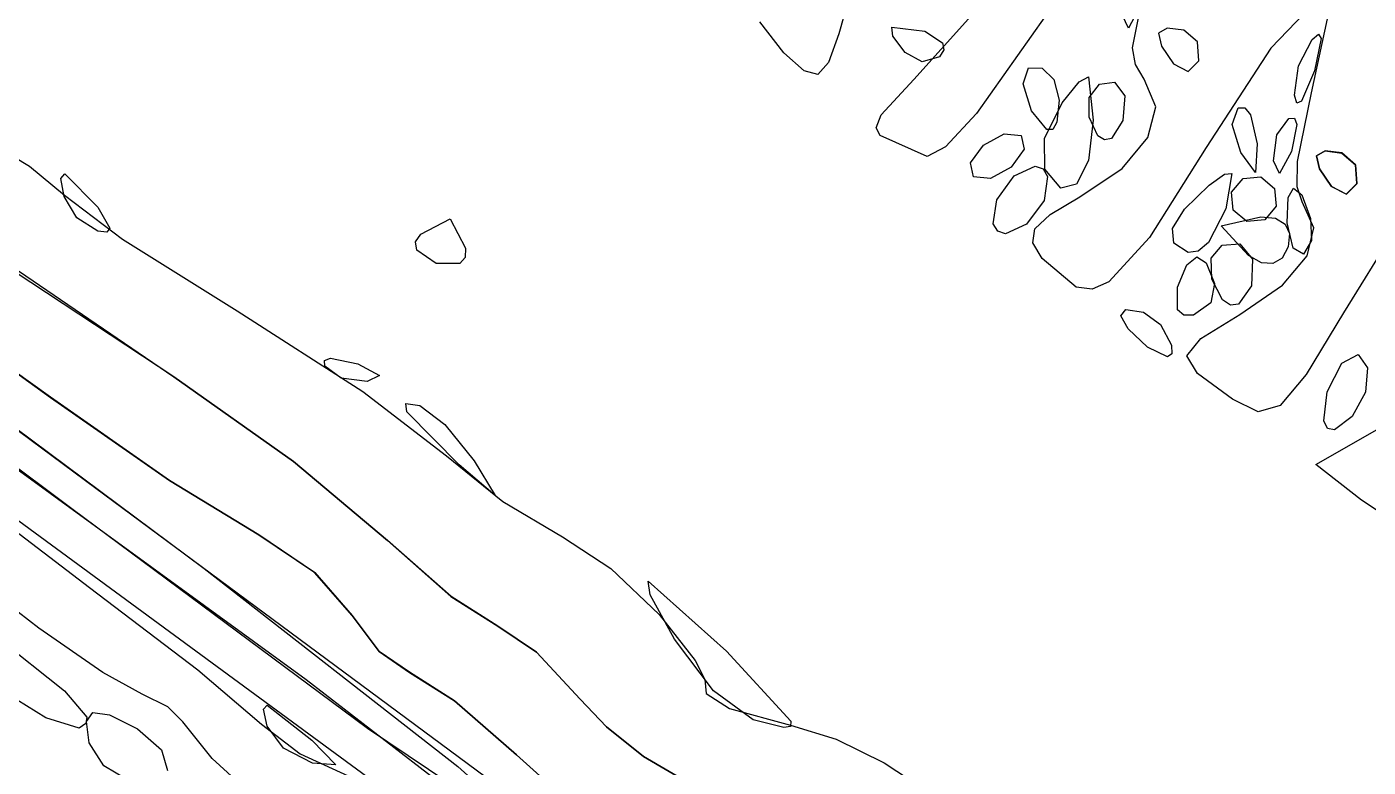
# Model space of a CAD drawing. Extents: x -886 to 651, y -59 to 942.
# Drawn here: x -285.61 to -250.34, y 147.76 to 167.23 of the extents above; entities that cross this region are included whole.
import ezdxf

# ---------------------------------------------------------------- set-up
doc = ezdxf.new("R2010")
doc.units = 0

msp = doc.modelspace()

# ---------------------------------------------------------------- linework, layer by layer
at = {"layer": 'Layer 1'}
for p, q in [((-263.990821, 167.985175), (-264.25353, 167.03999)), ((-258.45725, 168.02799), (-260.637438, 164.945299)), ((-256.32964, 167.76728), (-256.637884, 167.193268)), ((-256.531992, 166.677843), (-256.358486, 167.54898)), ((-251.795086, 167.817573), (-252.892635, 166.670603)), ((-265.69881, 166.54491), (-266.336585, 167.361882)), ((-262.833806, 166.981937), (-262.860137, 167.215069)), ((-262.860137, 167.215069), (-261.99754, 167.11324)), ((-262.28014, 165.8444), (-260.768381, 167.525849)), ((-256.637884, 167.193268), (-256.79588, 167.5226)), ((-255.622062, 167.194381), (-255.852, 167.065)), ((-255.1828, 167.1411), (-255.622062, 167.194381)), ((-251.82556, 165.487709), (-251.405074, 167.441051)), ((-264.25353, 167.03999), (-264.530482, 166.287296)), ((-264.25353, 167.03999), (-264.25353, 167.03999)), ((-262.51258, 166.54826), (-262.833806, 166.981937)), ((-261.99754, 167.11324), (-261.52906, 166.806129)), ((-255.852, 167.065), (-255.769581, 166.721091)), ((-255.852, 167.065), (-255.852, 167.065)), ((-254.82434, 166.828575), (-255.1828, 167.1411)), ((-252.163984, 166.200587), (-251.81239, 166.89786)), ((-251.81239, 166.89786), (-251.64434, 167.03145)), ((-251.575593, 166.919891), (-251.74489, 166.06995)), ((-251.64434, 167.03145), (-251.575593, 166.919891)), ((-265.16731, 166.069149), (-265.69881, 166.54491)), ((-262.063765, 166.3072), (-262.51258, 166.54826)), ((-261.492792, 166.620441), (-261.60565, 166.44267)), ((-261.52906, 166.806129), (-261.492792, 166.620441)), ((-256.450414, 166.238169), (-256.531992, 166.677843)), ((-255.769581, 166.721091), (-255.45785, 166.25857)), ((-254.78865, 166.33467), (-254.82434, 166.828575)), ((-252.892635, 166.670603), (-254.59476, 164.053469)), ((-264.530482, 166.287296), (-264.806471, 165.97348)), ((-261.60565, 166.44267), (-262.063765, 166.3072)), ((-261.60565, 166.44267), (-261.60565, 166.44267)), ((-259.41012, 165.728766), (-259.26929, 166.14478)), ((-259.26929, 166.14478), (-258.908386, 166.141423)), ((-258.908386, 166.141423), (-258.60059, 165.83955)), ((-256.22982, 165.854049), (-256.450414, 166.238169)), ((-255.45785, 166.25857), (-255.065328, 166.055293)), ((-255.065328, 166.055293), (-254.78865, 166.33467)), ((-252.2708, 165.42701), (-252.163984, 166.200587)), ((-264.806471, 165.97348), (-265.16731, 166.069149)), ((-263.143361, 164.914495), (-262.28014, 165.8444)), ((-258.6006, 165.83955), (-258.465584, 165.297619)), ((-258.60059, 165.83955), (-258.6006, 165.83955)), ((-258.38058, 165.23246), (-257.931661, 165.78309)), ((-257.931661, 165.78309), (-257.691172, 165.914757)), ((-257.691172, 165.914757), (-257.57082, 164.77007)), ((-257.403451, 165.718814), (-257.00651, 165.77352)), ((-257.00651, 165.77352), (-256.738667, 165.413981)), ((-255.922502, 165.125173), (-256.22982, 165.854049)), ((-251.74484, 166.06995), (-252.088441, 165.27436)), ((-251.74489, 166.06995), (-251.74484, 166.06995)), ((-259.18879, 165.02236), (-259.41012, 165.728766)), ((-257.66933, 165.37271), (-257.403451, 165.718814)), ((-252.208406, 165.221607), (-252.2708, 165.42701)), ((-252.1964, 163.689495), (-251.82556, 165.487709)), ((-258.846417, 164.28892), (-258.38058, 165.23246)), ((-258.465584, 165.297619), (-258.5201, 164.71713)), ((-257.674914, 164.847819), (-257.66933, 165.37271)), ((-256.738667, 165.413981), (-256.7832, 164.76408)), ((-256.128047, 164.316529), (-255.922502, 165.125173)), ((-253.913371, 164.660258), (-253.75658, 165.10044)), ((-253.75658, 165.10044), (-253.583089, 165.095344)), ((-253.583089, 165.095344), (-253.430062, 164.913878)), ((-252.088441, 165.27436), (-252.208406, 165.221607)), ((-263.273764, 164.569184), (-263.143361, 164.914495)), ((-260.637438, 164.945299), (-261.451693, 164.069364)), ((-258.788561, 164.523845), (-259.18879, 165.02236)), ((-258.5201, 164.71713), (-258.632192, 164.531424)), ((-257.57082, 164.77007), (-257.690013, 163.714921)), ((-257.44604, 164.36327), (-257.674914, 164.847819)), ((-257.57082, 164.77007), (-257.57082, 164.77007)), ((-256.7832, 164.76408), (-257.088044, 164.292981)), ((-256.7832, 164.76408), (-256.7832, 164.76408)), ((-253.430062, 164.913878), (-253.25167, 164.14698)), ((-252.733895, 164.387589), (-252.42471, 164.81552)), ((-252.42471, 164.81552), (-252.275071, 164.822685)), ((-252.275071, 164.822685), (-252.212311, 164.661324)), ((-283.7907, 155.08569), (-296.53178, 164.528567)), ((-287.13927, 164.52828), (-285.53981, 163.566716)), ((-263.16518, 164.36739), (-263.273764, 164.569184)), ((-261.93012, 163.82109), (-263.16518, 164.36739)), ((-260.453647, 164.116904), (-259.90423, 164.41703)), ((-259.90423, 164.41703), (-259.462545, 164.371492)), ((-259.462545, 164.371492), (-259.38593, 164.00893)), ((-258.632192, 164.531424), (-258.788561, 164.523845)), ((-257.271271, 164.253877), (-257.44604, 164.36327)), ((-253.68368, 163.92027), (-253.913371, 164.660258)), ((-252.82258, 163.70234), (-252.733895, 164.387589)), ((-252.212311, 164.661324), (-252.35641, 163.94702)), ((-261.451693, 164.069364), (-261.93012, 163.82109)), ((-260.78927, 163.64844), (-260.453647, 164.116904)), ((-259.38593, 164.00893), (-259.721552, 163.540471)), ((-259.38593, 164.00893), (-259.38593, 164.00893)), ((-258.84121, 163.4826), (-258.846417, 164.28892)), ((-257.088044, 164.292981), (-257.271271, 164.253877)), ((-256.806464, 163.50157), (-256.128047, 164.316529)), ((-254.59476, 164.053469), (-256.08546, 161.690954)), ((-253.25168, 164.14698), (-253.29548, 163.397689)), ((-253.25167, 164.14698), (-253.25168, 164.14698)), ((-257.690013, 163.714921), (-258.001284, 163.087945)), ((-253.29548, 163.397689), (-253.68368, 163.92027)), ((-252.664584, 163.372999), (-252.82258, 163.70234)), ((-252.35634, 163.94701), (-252.664584, 163.372999)), ((-252.35641, 163.94702), (-252.35634, 163.94701)), ((-252.200618, 163.017427), (-252.1964, 163.689495)), ((-251.69706, 163.83249), (-251.467119, 163.961867)), ((-251.614638, 163.488581), (-251.69706, 163.83249)), ((-251.46545, 163.962425), (-251.69538, 163.83304)), ((-251.69538, 163.83304), (-251.612965, 163.489131)), ((-251.69538, 163.83304), (-251.69538, 163.83304)), ((-251.467119, 163.961867), (-251.02786, 163.90859)), ((-251.02618, 163.90914), (-251.46545, 163.962425)), ((-251.02786, 163.90859), (-250.669393, 163.596065)), ((-250.667724, 163.596615), (-251.02618, 163.90914)), ((-285.53981, 163.566716), (-284.61202, 162.79944)), ((-284.70911, 163.238582), (-284.606807, 163.356959)), ((-284.606807, 163.356959), (-283.74316, 162.48674)), ((-260.712655, 163.285886), (-260.78927, 163.64844)), ((-259.721552, 163.540471), (-260.27097, 163.24035)), ((-260.101537, 162.680161), (-259.64374, 163.30574)), ((-259.64374, 163.30574), (-259.090162, 163.558449)), ((-259.090162, 163.558449), (-258.884492, 163.490225)), ((-258.884492, 163.490225), (-258.76469, 163.29284)), ((-258.41492, 162.980164), (-258.84121, 163.4826)), ((-257.91776, 162.753749), (-256.806464, 163.50157)), ((-254.51801, 163.06081), (-254.114693, 163.35493)), ((-254.114693, 163.35493), (-253.918383, 163.365887)), ((-253.918383, 163.365887), (-254.07621, 162.439)), ((-251.30291, 163.02606), (-251.614638, 163.488581)), ((-251.612965, 163.489131), (-251.30123, 163.02661)), ((-250.669393, 163.596065), (-250.63371, 163.10216)), ((-250.63203, 163.10271), (-250.667724, 163.596615)), ((-284.62567, 162.76179), (-284.70911, 163.238582)), ((-260.27097, 163.24035), (-260.712655, 163.285886)), ((-258.76469, 163.29285), (-258.859864, 162.66196)), ((-258.76469, 163.29284), (-258.76469, 163.29285)), ((-258.001284, 163.087945), (-258.41492, 162.980164)), ((-255.168587, 162.433048), (-254.51801, 163.06081)), ((-253.9287, 162.8767), (-253.626374, 163.238355)), ((-253.626374, 163.238355), (-253.157, 163.28168)), ((-253.157, 163.28168), (-252.795345, 162.979349)), ((-252.795345, 162.979349), (-252.75202, 162.50997)), ((-252.442557, 162.736866), (-252.297196, 162.98537)), ((-252.297196, 162.98537), (-252.083902, 162.806336)), ((-252.0732, 162.622089), (-252.200618, 163.017427)), ((-250.910395, 162.822797), (-251.30291, 163.02606)), ((-251.30123, 163.02661), (-250.908715, 162.823332)), ((-250.63371, 163.10216), (-250.910395, 162.822797)), ((-250.908715, 162.823332), (-250.63203, 163.10271)), ((-250.63371, 163.10216), (-250.63371, 163.10216)), ((-295.88404, 162.88387), (-278.264153, 150.064545)), ((-284.291681, 162.204824), (-284.62567, 162.76179)), ((-284.61202, 162.79944), (-283.093706, 161.645474)), ((-260.19671, 162.04928), (-260.101537, 162.680161)), ((-258.859864, 162.66196), (-259.31767, 162.03638)), ((-258.702231, 162.295093), (-257.91776, 162.753749)), ((-253.88538, 162.407326), (-253.9287, 162.8767)), ((-252.46572, 162.07134), (-252.442557, 162.736866)), ((-252.083902, 162.806336), (-251.85694, 162.18925)), ((-251.76072, 161.938707), (-252.0732, 162.622089)), ((-283.74316, 162.48674), (-283.74291, 162.48674)), ((-283.74291, 162.48674), (-283.425002, 161.93108)), ((-259.102414, 161.915138), (-258.702231, 162.295093)), ((-255.479235, 161.922869), (-255.168587, 162.433048)), ((-254.07621, 162.439), (-254.534053, 161.555969)), ((-254.07621, 162.439), (-254.07621, 162.439)), ((-253.52373, 162.105), (-253.88538, 162.407326)), ((-252.75202, 162.50997), (-253.054351, 162.148316)), ((-252.75202, 162.50997), (-252.75202, 162.50997)), ((-287.85542, 162.18993), (-281.74487, 158.01842)), ((-283.74191, 161.85074), (-284.291681, 162.204824)), ((-283.425002, 161.93108), (-283.504081, 161.825608)), ((-275.24923, 161.77645), (-274.47752, 162.18142)), ((-274.47752, 162.18142), (-274.07255, 161.40971)), ((-260.076909, 161.851895), (-260.19671, 162.04928)), ((-259.31767, 162.03638), (-259.871239, 161.783671)), ((-259.157407, 161.549865), (-259.102414, 161.915138)), ((-255.446796, 161.540405), (-255.479235, 161.922869)), ((-254.20322, 161.99518), (-253.16272, 162.22706)), ((-253.47871, 161.2132), (-254.20322, 161.99518)), ((-253.054351, 162.148316), (-253.52373, 162.105)), ((-253.16272, 162.22706), (-252.775801, 162.192778)), ((-252.775801, 162.192778), (-252.517432, 162.041675)), ((-252.517432, 162.041675), (-252.400577, 161.78777)), ((-252.311469, 161.410161), (-252.46572, 162.07134)), ((-251.938204, 161.200228), (-251.76072, 161.938707)), ((-251.85694, 162.18925), (-251.829224, 161.60403)), ((-251.85694, 162.18925), (-251.85694, 162.18925)), ((-283.504081, 161.825608), (-283.74191, 161.85074)), ((-283.093706, 161.645474), (-280.07447, 159.75419)), ((-275.386497, 161.568598), (-275.24923, 161.77645)), ((-275.355899, 161.353815), (-275.386497, 161.568598)), ((-259.871239, 161.783671), (-260.076909, 161.851895)), ((-258.90631, 161.135259), (-259.157407, 161.549865)), ((-256.08546, 161.690954), (-257.152392, 160.517633)), ((-255.06811, 161.29579), (-255.446796, 161.540405)), ((-254.534053, 161.555969), (-254.807828, 161.329268)), ((-252.400577, 161.78777), (-252.4382, 161.44508)), ((-251.829224, 161.60403), (-252.0325, 161.24789)), ((-249.658358, 161.842011), (-250.98897, 159.704779)), ((-284.41928, 154.54794), (-293.767801, 161.527189)), ((-292.432714, 161.532506), (-280.94733, 152.983925)), ((-284.97998, 157.48635), (-290.65783, 161.53281)), ((-290.51499, 161.47006), (-284.9811, 157.47947)), ((-274.84426, 161.00474), (-275.355899, 161.353815)), ((-274.07255, 161.40971), (-274.077693, 161.16068)), ((-274.07255, 161.40971), (-274.07255, 161.40971)), ((-254.807828, 161.329268), (-255.06811, 161.29579)), ((-254.46809, 161.14642), (-254.173405, 161.483547)), ((-254.173405, 161.483547), (-253.70721, 161.51667)), ((-253.70721, 161.51667), (-253.375667, 161.117727)), ((-253.140815, 161.021598), (-253.47871, 161.2132)), ((-252.4382, 161.44508), (-252.60194, 161.141688)), ((-252.591576, 160.432174), (-251.938204, 161.200228)), ((-252.4382, 161.44508), (-252.4382, 161.44508)), ((-252.0325, 161.24789), (-252.311469, 161.410161)), ((-274.2249, 161.001316), (-274.84426, 161.00474)), ((-274.077693, 161.16068), (-274.2249, 161.001316)), ((-258.018397, 160.382677), (-258.90631, 161.135259)), ((-255.35346, 160.37865), (-255.100768, 160.967478)), ((-255.100768, 160.967478), (-254.840143, 161.182311)), ((-254.840143, 161.182311), (-254.593036, 161.020894)), ((-254.593036, 161.020894), (-254.3809, 160.48097)), ((-254.450416, 160.594751), (-254.46809, 161.14642)), ((-253.375667, 161.117727), (-253.40474, 160.41607)), ((-252.842351, 160.999144), (-253.140815, 161.021598)), ((-252.60194, 161.141688), (-252.842351, 160.999144)), ((-281.74217, 158.01787), (-285.917344, 160.772277)), ((-257.152392, 160.517633), (-257.596583, 160.329786)), ((-254.16563, 160.04582), (-254.450416, 160.594751)), ((-257.596583, 160.329786), (-258.018397, 160.382677)), ((-255.34588, 159.784652), (-255.35346, 160.37865)), ((-254.3809, 160.48097), (-254.471869, 159.965847)), ((-254.3809, 160.48097), (-254.3809, 160.48097)), ((-253.40474, 160.41607), (-253.746174, 159.92895)), ((-253.70676, 159.660069), (-252.591576, 160.432174)), ((-253.40474, 160.41607), (-253.40474, 160.41607)), ((-256.841745, 159.627141), (-256.707577, 159.7913)), ((-256.707577, 159.7913), (-256.24094, 159.72486)), ((-255.18055, 159.645845), (-255.34588, 159.784652)), ((-254.471869, 159.965847), (-254.92622, 159.6446)), ((-253.958632, 159.905812), (-254.16563, 160.04582)), ((-253.746174, 159.92895), (-253.958632, 159.905812)), ((-280.07447, 159.75419), (-276.770419, 157.638667)), ((-256.64898, 159.28063), (-256.841745, 159.627141)), ((-256.24094, 159.72486), (-255.797606, 159.399245)), ((-254.92622, 159.6446), (-255.18055, 159.645845)), ((-254.739908, 159.029625), (-253.70676, 159.660069)), ((-250.98897, 159.704779), (-251.968892, 158.083749)), ((-256.13482, 158.80001), (-256.64898, 159.28063)), ((-255.797606, 159.399245), (-255.50914, 158.85868)), ((-255.610814, 158.543685), (-256.13482, 158.80001)), ((-255.50914, 158.85871), (-255.498977, 158.630546)), ((-255.50914, 158.85868), (-255.50914, 158.85871)), ((-255.105707, 158.576933), (-254.739908, 159.029625)), ((-277.779859, 158.449153), (-277.618495, 158.511911)), ((-277.7727, 158.29952), (-277.779859, 158.449153)), ((-277.618495, 158.511911), (-276.90419, 158.36782)), ((-276.90419, 158.36782), (-276.330186, 158.059585)), ((-255.498977, 158.630546), (-255.610814, 158.543685)), ((-254.821126, 158.109868), (-255.105707, 158.576933)), ((-251.41779, 157.62345), (-251.032501, 158.381653)), ((-251.032501, 158.381653), (-250.60225, 158.61286)), ((-250.60225, 158.61286), (-250.353391, 158.262085)), ((-291.26073, 158.04043), (-283.95634, 152.48175)), ((-281.74487, 158.01842), (-278.594305, 155.797601)), ((-278.591614, 155.797056), (-281.74217, 158.01787)), ((-277.344767, 157.990326), (-277.7727, 158.29952)), ((-276.330186, 158.059585), (-276.65952, 157.90159)), ((-253.90313, 157.436309), (-254.821126, 158.109868)), ((-251.968892, 158.083749), (-252.65155, 157.266271)), ((-250.353391, 158.262085), (-250.40421, 157.621)), ((-276.65951, 157.90164), (-277.344767, 157.990326)), ((-276.65952, 157.90159), (-276.65951, 157.90164)), ((-273.35032, 145.07034), (-290.16582, 157.41344)), ((-284.9811, 157.47947), (-281.859165, 155.291595)), ((-281.859452, 155.29396), (-284.97998, 157.48635)), ((-276.770419, 157.638667), (-274.56733, 155.94556)), ((-275.611255, 157.10368), (-275.642694, 157.318893)), ((-275.642694, 157.318893), (-275.27342, 157.26509)), ((-253.231458, 157.10093), (-253.90313, 157.436309)), ((-251.50534, 156.864529), (-251.41779, 157.62345)), ((-250.40421, 157.621), (-250.752771, 156.980649)), ((-250.40421, 157.621), (-250.40421, 157.621)), ((-274.23825, 155.7033), (-275.611255, 157.10368)), ((-275.27342, 157.26509), (-274.616364, 156.76542)), ((-252.65155, 157.266271), (-253.231458, 157.10093)), ((-250.752771, 156.980649), (-251.21975, 156.63159)), ((-274.616364, 156.76542), (-273.8426, 155.8153)), ((-251.71042, 155.714279), (-250.09982, 156.633549)), ((-251.405938, 156.666037), (-251.50534, 156.864529)), ((-251.21975, 156.63159), (-251.405938, 156.666037)), ((-274.56733, 155.94556), (-273.087343, 154.744272)), ((-278.594305, 155.797601), (-276.12516, 153.7216)), ((-276.12247, 153.72106), (-278.591614, 155.797056)), ((-273.294557, 154.900145), (-274.23825, 155.7033)), ((-273.8426, 155.8153), (-273.294557, 154.900145)), ((-273.8426, 155.8153), (-273.8426, 155.8153)), ((-250.51588, 154.780829), (-251.71042, 155.714279)), ((-279.50517, 153.86279), (-281.859452, 155.29396)), ((-281.859165, 155.291595), (-279.5043, 153.8623)), ((-265.041964, 141.204315), (-283.7907, 155.08569)), ((-285.291018, 151.410564), (-289.676695, 154.788704)), ((-276.645889, 148.773315), (-284.41928, 154.54794)), ((-273.087343, 154.744272), (-271.52181, 153.81123)), ((-249.520157, 154.123179), (-250.51588, 154.780829)), ((-289.94019, 153.98755), (-284.616158, 149.765285)), ((-278.038662, 152.874388), (-279.50517, 153.86279)), ((-279.5043, 153.8623), (-278.037792, 152.873897)), ((-271.52181, 153.81123), (-270.251353, 152.977472)), ((-276.12516, 153.7216), (-274.453597, 152.243968)), ((-274.450907, 152.243424), (-276.12247, 153.72106)), ((-280.94733, 152.983925), (-274.273421, 147.772131)), ((-277.05256, 151.74653), (-278.038662, 152.874388)), ((-278.037792, 152.873897), (-277.05169, 151.74604)), ((-270.251353, 152.977472), (-268.97795, 151.773234)), ((-283.95634, 152.48175), (-281.110206, 150.318392)), ((-269.213144, 152.292681), (-269.26462, 152.64603)), ((-269.26462, 152.64603), (-267.21236, 150.80434)), ((-274.453597, 152.243968), (-273.22062, 151.46178)), ((-273.21793, 151.46124), (-274.450907, 152.243424)), ((-268.57992, 151.12157), (-269.213144, 152.292681)), ((-276.343969, 150.800751), (-277.05256, 151.74653)), ((-277.05169, 151.74604), (-276.343099, 150.800261)), ((-268.97795, 151.773234), (-268.031, 150.557526)), ((-283.605088, 150.2421), (-285.291018, 151.410564)), ((-273.22062, 151.46178), (-272.206495, 150.780325)), ((-272.203805, 150.779781), (-273.21793, 151.46124)), ((-267.553835, 149.759764), (-268.57992, 151.12157)), ((-275.54465, 150.25011), (-276.343969, 150.800751)), ((-276.343099, 150.800261), (-275.54378, 150.24962)), ((-272.206495, 150.780325), (-271.06112, 149.54486)), ((-271.05843, 149.54432), (-272.203805, 150.779781)), ((-267.21236, 150.80434), (-265.515109, 148.963079)), ((-267.21236, 150.80434), (-267.21236, 150.80434)), ((-281.110206, 150.318392), (-279.43774, 148.88603)), ((-268.031, 150.557526), (-267.782881, 150.057562)), ((-285.107162, 149.055671), (-286.555249, 149.947672)), ((-282.57216, 149.67419), (-283.605088, 150.2421)), ((-278.264153, 150.064545), (-270.45014, 144.04217)), ((-274.362421, 149.500891), (-275.54465, 150.25011)), ((-275.54378, 150.24962), (-274.361551, 149.500401)), ((-267.782881, 150.057562), (-267.7399, 149.68936)), ((-284.616158, 149.765285), (-284.02971, 149.073623)), ((-281.89715, 149.341741), (-282.57216, 149.67419)), ((-267.7399, 149.68936), (-267.126205, 149.296741)), ((-266.51098, 149.00134), (-267.553835, 149.759764)), ((-284.039198, 148.955827), (-283.871362, 149.196621)), ((-283.871362, 149.196621), (-283.433358, 149.12931)), ((-281.5087, 148.94417), (-281.89715, 149.341741)), ((-279.380504, 149.28063), (-279.285875, 149.390306)), ((-279.28518, 148.83341), (-279.380504, 149.28063)), ((-279.285875, 149.390306), (-278.1085, 148.46668)), ((-272.7332, 148.0777), (-274.362421, 149.500891)), ((-274.361551, 149.500401), (-272.73233, 148.07721)), ((-271.06112, 149.54486), (-270.366365, 148.81673)), ((-270.363675, 148.816185), (-271.05843, 149.54432)), ((-267.126205, 149.296741), (-265.52224, 148.85658)), ((-284.22639, 148.78101), (-285.107162, 149.055671)), ((-284.058311, 148.903089), (-284.22639, 148.78101)), ((-284.02971, 149.073623), (-284.058311, 148.903089)), ((-283.96575, 148.39866), (-284.039198, 148.955827)), ((-283.433358, 149.12931), (-282.6963, 148.76216)), ((-280.732819, 147.983868), (-281.5087, 148.94417)), ((-279.43774, 148.88603), (-278.422642, 148.10985)), ((-265.696984, 148.800174), (-266.51098, 149.00134)), ((-265.515109, 148.963079), (-265.524459, 148.829504)), ((-265.52224, 148.85658), (-264.326339, 148.491738)), ((-282.6963, 148.76216), (-282.069475, 148.213634)), ((-282.6963, 148.76216), (-282.6963, 148.76216)), ((-278.861856, 148.258917), (-279.28518, 148.83341)), ((-272.81848, 146.2059), (-276.645889, 148.773315)), ((-270.366365, 148.81673), (-269.390492, 148.03912)), ((-269.387801, 148.038576), (-270.363675, 148.816185)), ((-265.524459, 148.829504), (-265.696984, 148.800174)), ((-264.326339, 148.491738), (-263.066352, 147.872302)), ((-283.5776, 147.791067), (-283.96575, 148.39866)), ((-282.069475, 148.213634), (-281.90801, 147.66705)), ((-278.09717, 147.86303), (-278.861856, 148.258917)), ((-278.1085, 148.46668), (-278.10847, 148.46668)), ((-278.10847, 148.46668), (-277.483204, 147.816023)), ((-282.936212, 147.4065), (-283.5776, 147.791067)), ((-279.384222, 146.754294), (-280.732819, 147.983868)), ((-278.422642, 148.10985), (-277.15697, 147.52414)), ((-277.483204, 147.816023), (-278.09717, 147.86303)), ((-271.213796, 146.724543), (-272.7332, 148.0777)), ((-272.73233, 148.07721), (-271.212926, 146.724041)), ((-269.390492, 148.03912), (-267.11352, 146.70783)), ((-267.11082, 146.70729), (-269.387801, 148.038576)), ((-263.066352, 147.872302), (-261.73137, 146.991968)), ((-274.273421, 147.772131), (-272.868111, 146.514022))]:
    msp.add_line(p, q, dxfattribs=at)

doc.saveas('drawing.dxf')
